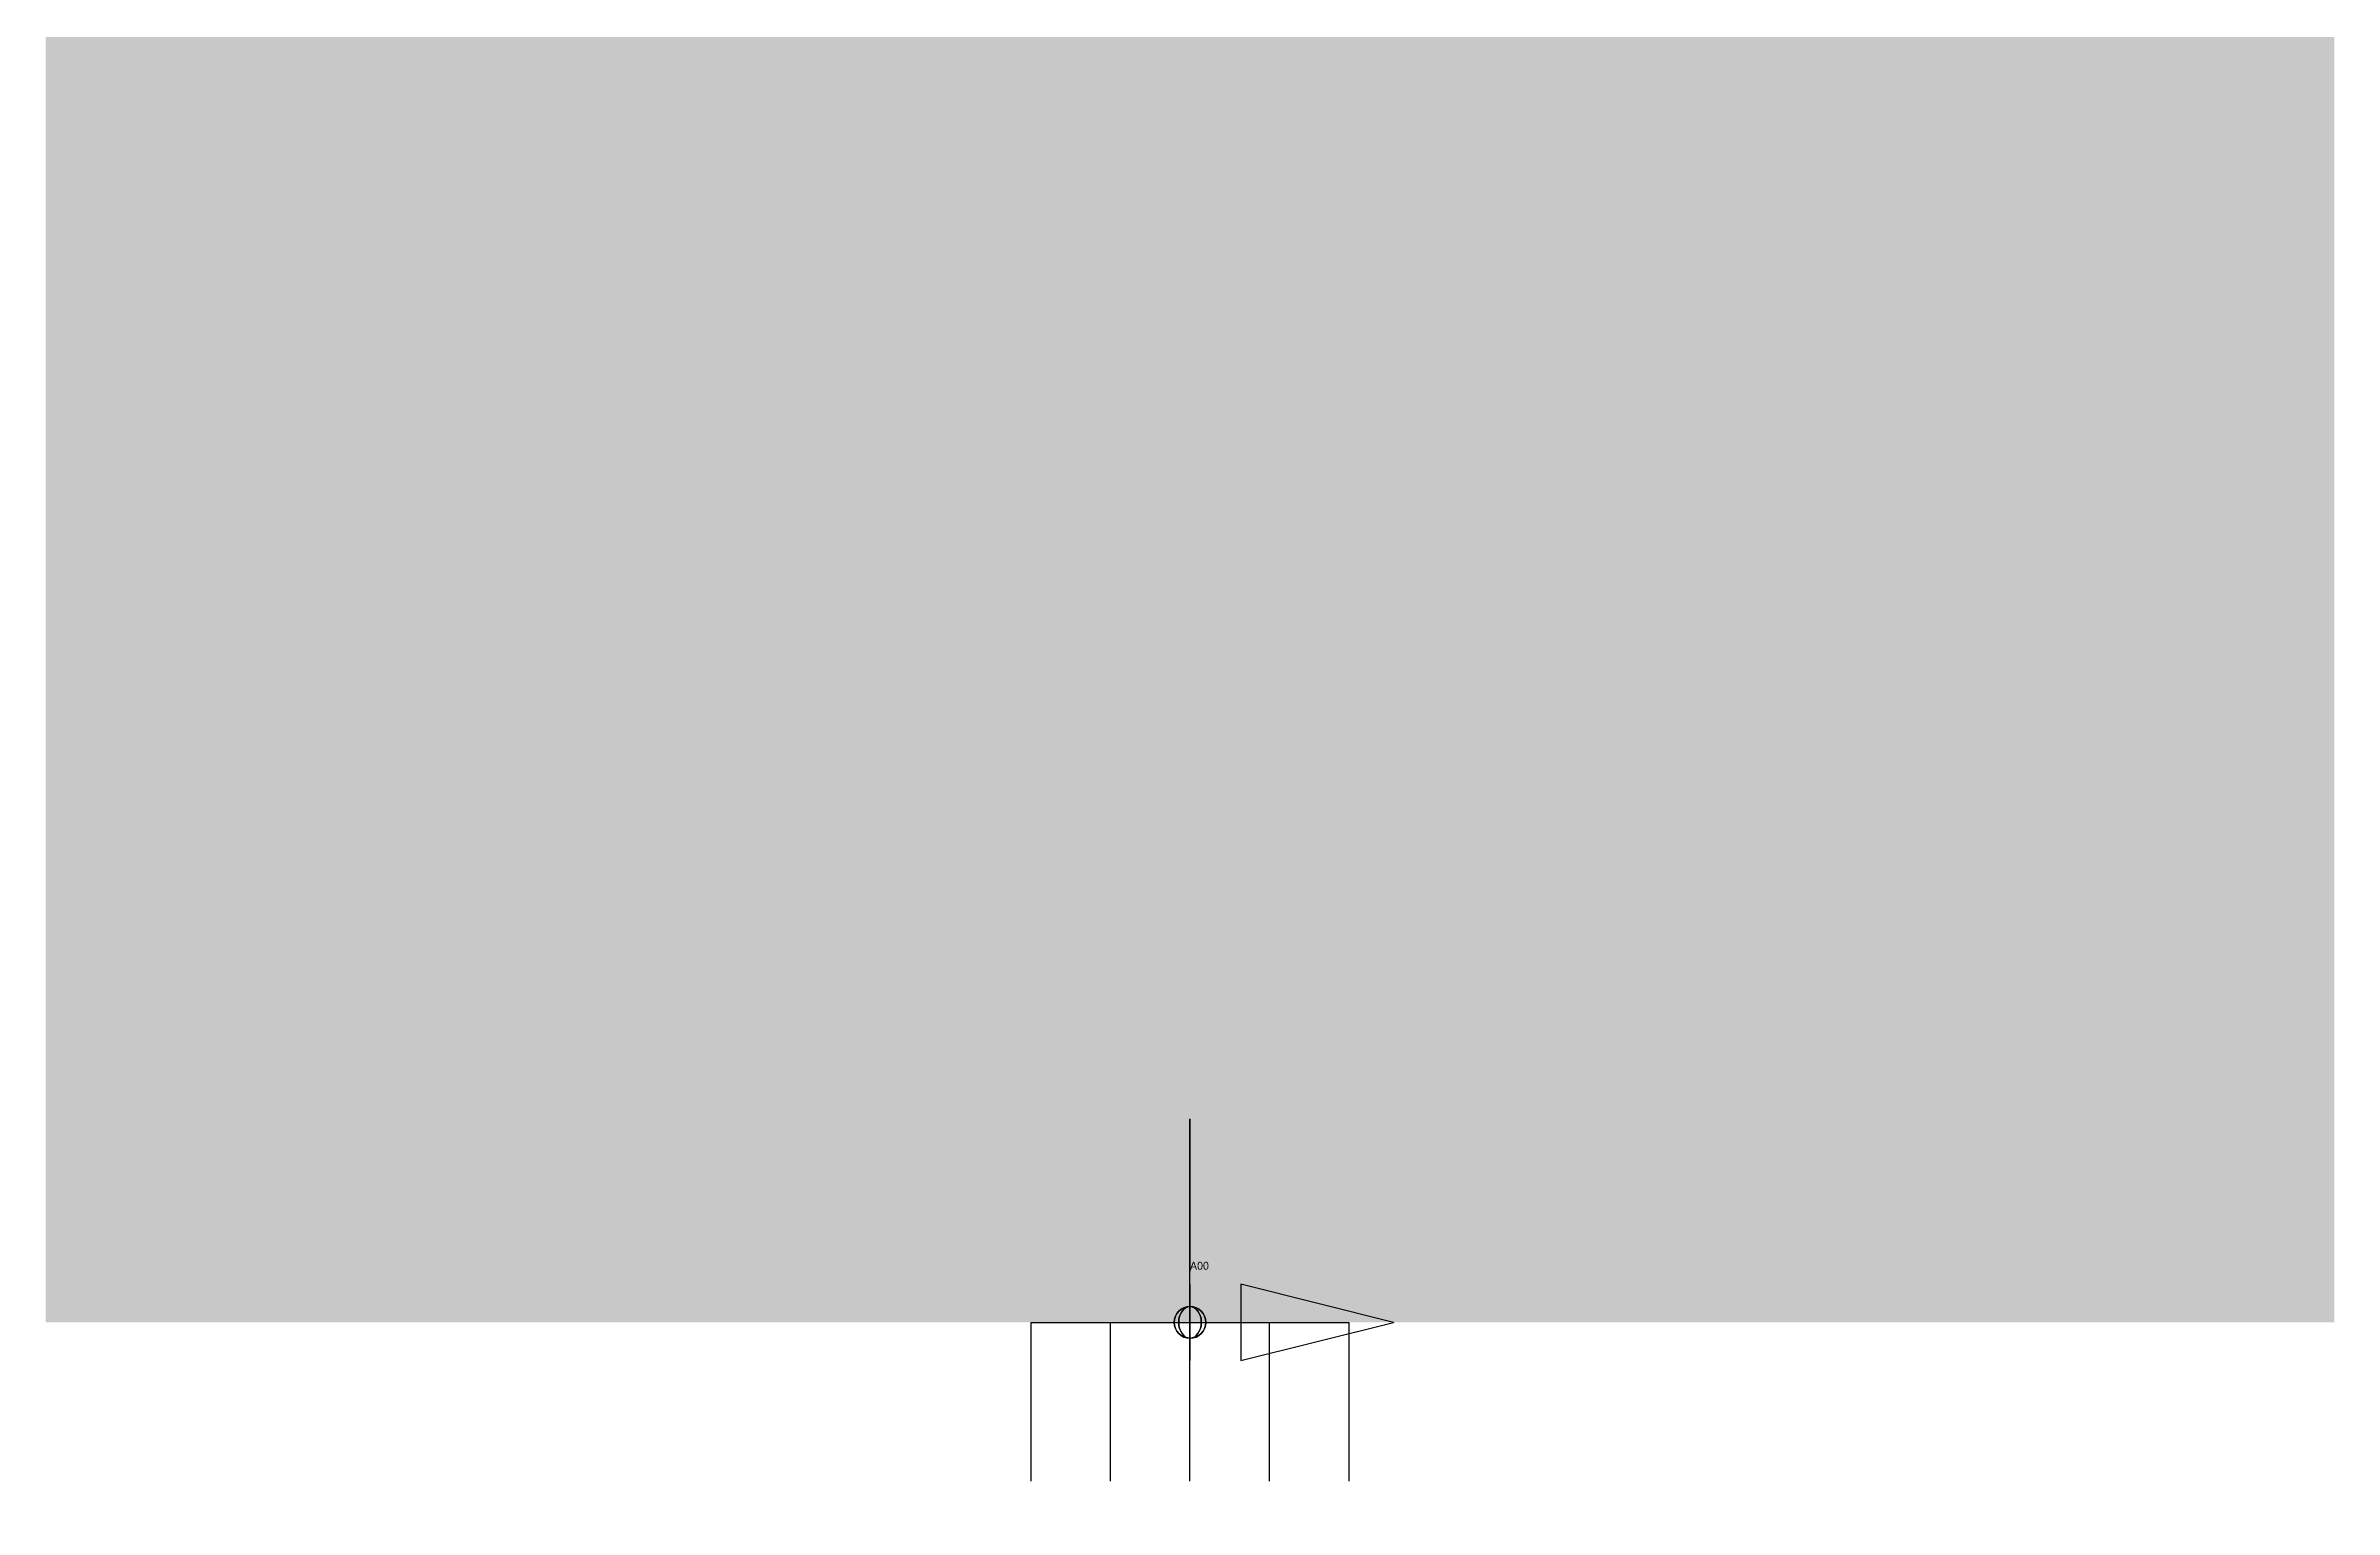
# Model space of a CAD drawing. Extents: x -24 to 438, y 72 to 424.
# Drawn here: x 84 to 156, y 114.1 to 160.2 of the extents above; entities that cross this region are included whole.
import ezdxf

# ---------------------------------------------------------------- set-up
doc = ezdxf.new("R2010")
doc.units = 0
doc.layers.get('0').update_dxf_attribs({"linetype": 'CONTINUOUS'})
for name, color, linetype in [('ANCHOR', 12, 'CONTINUOUS'), ('DISPL', 13, 'CONTINUOUS'), ('POINT', 5, 'CONTINUOUS'), ('PTATT', 7, 'CONTINUOUS'), ('RUN', 5, 'CONTINUOUS')]:
    doc.layers.add(name, color=color, linetype=linetype)

# ---------------------------------------------------------------- blocks, each defined once
blk = doc.blocks.new('RUN')
at = {"const_width": 1}
blk.add_lwpolyline([(0, 0), (1, 0)], dxfattribs=at)
at = {"flags": 9}
for tag, p in [('MAT', (0.349303, 0.182422)), ('SCH', (0.349303, 0.165755)), ('NOM', (0.349303, 0.149088))]:
    blk.add_attdef(tag, p, '', height=0.01, dxfattribs=at)
blk = doc.blocks.new('POINT')
at = {"color": 0, "linetype": 'BYBLOCK'}
blk.add_circle((0, 0), 0.5, dxfattribs=at)
at = {"color": 0, "linetype": 'BYBLOCK', "extrusion": (1e-16, 0, -1)}
blk.add_circle((0, 0), 0.5, dxfattribs=at)
at = {"color": 0, "linetype": 'BYBLOCK', "extrusion": (0.707107, 0, 0.707107)}
blk.add_circle((0, 0), 0.5, dxfattribs=at)
at = {"color": 0, "linetype": 'BYBLOCK', "extrusion": (0.707107, 0, -0.707107)}
blk.add_circle((0, 0), 0.5, dxfattribs=at)
at = {"color": 0, "linetype": 'BYBLOCK', "extrusion": (-0.707107, 0, -0.707107)}
blk.add_circle((0, 0), 0.5, dxfattribs=at)
at = {"color": 0, "linetype": 'BYBLOCK', "extrusion": (-0.707107, 0, 0.707107)}
blk.add_circle((0, 0), 0.5, dxfattribs=at)
at = {"color": 0, "linetype": 'BYBLOCK', "extrusion": (1, 0, 1e-16)}
blk.add_circle((0, 0), 0.5, dxfattribs=at)
at = {"color": 0, "linetype": 'BYBLOCK', "extrusion": (-1, 0, -2e-16)}
blk.add_circle((0, 0), 0.5, dxfattribs=at)
blk = doc.blocks.new('ANCHOR')
for p, q in [((-0.5, 0.5), (0, 0.5)), ((0, 0.5), (0, -0.5)), ((-0.5, 0.25), (0, 0.25)), ((-0.5, 0), (0, 0)), ((-0.5, -0.25), (0, -0.25)), ((0, -0.5), (-0.5, -0.5))]:
    blk.add_line(p, q)
at = {"flags": 9}
for tag, p in [('YST', (-0.466161, 0.78285)), ('XST', (-0.466161, 0.799517)), ('DX3', (-0.369477, 0.799517)), ('DY3', (-0.369477, 0.78285)), ('YSR', (-0.466161, 0.73285)), ('XSR', (-0.466161, 0.749517)), ('ZST', (-0.466161, 0.766184)), ('ZSR', (-0.466161, 0.716184)), ('DZ3', (-0.369477, 0.766184)), ('RX3', (-0.369477, 0.749517)), ('RY3', (-0.369477, 0.73285)), ('RZ3', (-0.369477, 0.716184)), ('DX1', (-0.466161, 0.699517)), ('DY1', (-0.466161, 0.68285)), ('DZ1', (-0.466161, 0.666184)), ('RX1', (-0.466161, 0.649517)), ('RY1', (-0.466161, 0.63285)), ('RZ1', (-0.466161, 0.616184)), ('DX2', (-0.466161, 0.599517)), ('DY2', (-0.466161, 0.58285)), ('DZ2', (-0.466161, 0.566184)), ('RX2', (-0.466161, 0.549517)), ('RY2', (-0.466161, 0.53285)), ('RZ2', (-0.466161, 0.516184))]:
    blk.add_attdef(tag, p, '', height=0.01, dxfattribs=at)
blk = doc.blocks.new('DELTA')
for p, q in [((0, 0.4), (-0.075, 0.1)), ((0.075, 0.1), (0, 0.4)), ((-0.075, 0.1), (0.075, 0.1)), ((0, 0), (0, 0.1))]:
    blk.add_line(p, q)
at = {"extrusion": (0, -1, 0)}
blk.add_circle((0, 0, -0.4), 0.000306, dxfattribs=at)
at = {"flags": 9}
for tag, p in [('LCA', (0.032802, 0.389855)), ('DEL', (0.032802, 0.356522)), ('ROT', (0.032802, 0.323188))]:
    blk.add_attdef(tag, p, '', height=0.02, dxfattribs=at)

msp = doc.modelspace()

# ---------------------------------------------------------------- block references
at = {"layer": 'ANCHOR', "xscale": 10, "yscale": 10, "zscale": 10, "rotation": 90}
msp.add_blockref('ANCHOR', (120, 120), dxfattribs=at)
at = {"layer": 'DISPL', "extrusion": (-1, 0, 0), "xscale": 16, "yscale": 16, "zscale": 16, "rotation": 90}
msp.add_blockref('DELTA', (-120, 0, -120), dxfattribs=at)
at = {"layer": 'DISPL', "extrusion": (1, 0, 0), "xscale": 16, "yscale": 16, "zscale": 16, "rotation": 179.999984}
msp.add_blockref('DELTA', (120, 0, 120), dxfattribs=at)
at = {"layer": 'DISPL', "xscale": 16, "yscale": 16, "zscale": 16, "rotation": 270}
msp.add_blockref('DELTA', (120, 120), dxfattribs=at)
at = {"layer": 'POINT'}
msp.add_blockref('POINT', (120, 120), dxfattribs=at)
at = {"layer": 'RUN', "xscale": 72, "yscale": 0.1, "zscale": 0.1, "rotation": 90}
msp.add_blockref('RUN', (120, 120), dxfattribs=at)

# ---------------------------------------------------------------- texts
at = {"layer": 'PTATT'}
msp.add_text('A00', height=0.25, dxfattribs=at).set_placement((120, 121.65625))

doc.saveas('drawing.dxf')
